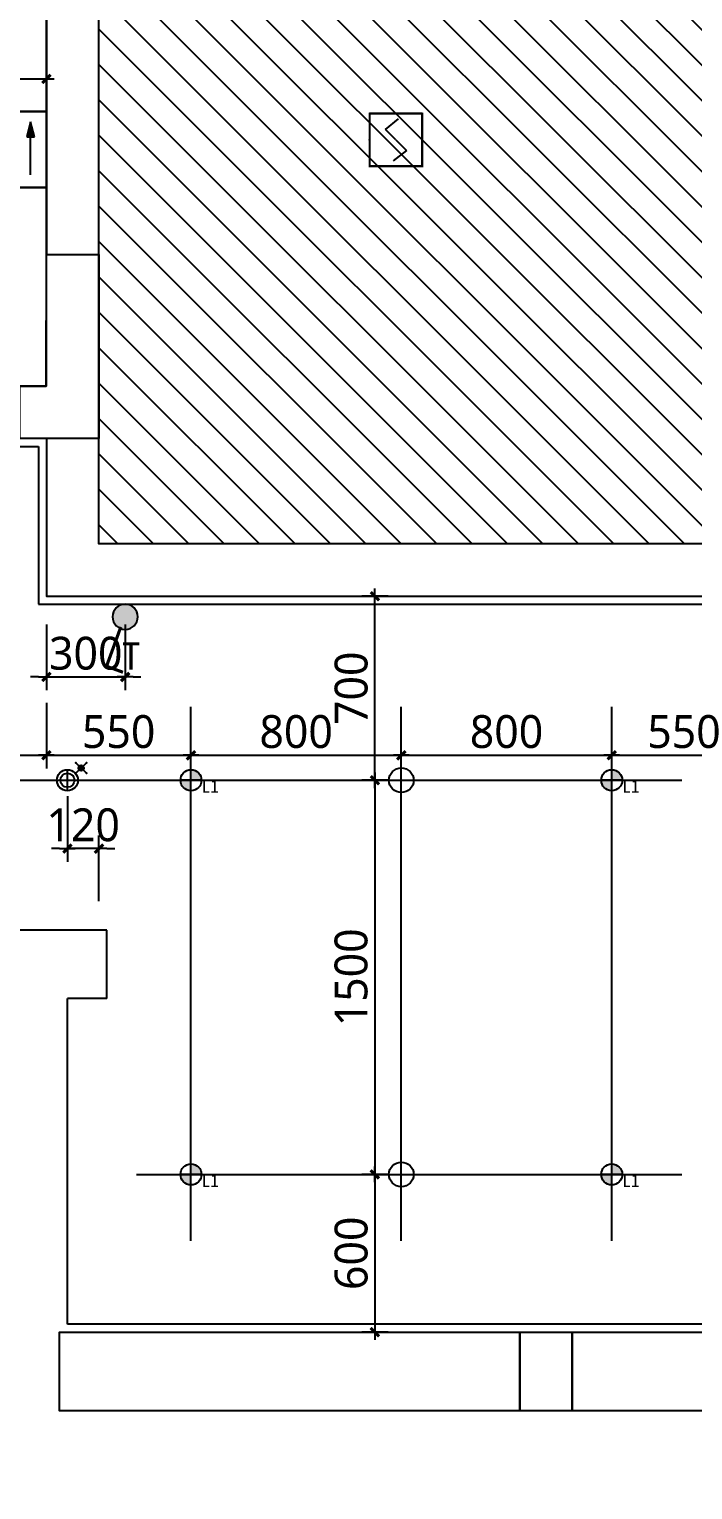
# Model space of a CAD drawing. Extents: x 3443499 to 7125205, y -1700016 to -264854.
# Drawn here: x 3447934 to 3450457, y -989136 to -983578 of the extents above; entities that cross this region are included whole.
import ezdxf
from ezdxf.enums import TextEntityAlignment as Align

# ---------------------------------------------------------------- set-up
doc = ezdxf.new("R2010")
doc.units = 0
doc.header["$LTSCALE"] = 1000
doc.header["$MEASUREMENT"] = 0
doc.linetypes.add('DASH', pattern=[0.35, 0.25, -0.1])
doc.layers.get('0').update_dxf_attribs({"linetype": 'CONTINUOUS'})
doc.layers.get('Defpoints').update_dxf_attribs({"linetype": 'CONTINUOUS'})
for name, color, linetype in [('A-填充', 251, 'CONTINUOUS'), ('A-墙体', 255, 'CONTINUOUS'), ('A-标注', 1, 'CONTINUOUS'), ('A-结构', 4, 'CONTINUOUS'), ('A-结构柱', 255, 'CONTINUOUS'), ('C-消防点位', 54, 'CONTINUOUS'), ('E-天花灯具', 92, 'CONTINUOUS'), ('E-天花空调', 1, 'CONTINUOUS'), ('E-灯具开关', 92, 'CONTINUOUS')]:
    doc.layers.add(name, color=color, linetype=linetype)
doc.styles.add('_TEL_DIM', font='SIMPLEX', dxfattribs={"width": 0.8, "height": 3.5, "bigfont": 'HZTXT'})
doc.styles.get("Standard").update_dxf_attribs({"font": 'gbenor.shx', "bigfont": 'gbcbig.shx'})
doc.styles.add('微软雅黑', font='msyh.ttf')
doc.styles.add('黑体', font='simhei.ttf')
doc.dimstyles.new('K-SMD-50', dxfattribs={"dimscale": 50, "dimtxt": 2.5, "dimasz": 0.6, "dimexe": 1, "dimexo": 1, "dimgap": 0.5, "dimtad": 1, "dimdec": 0, "dimrnd": 5, "dimdsep": 46, "dimtxsty": '微软雅黑', "dimblk": 'YQTICK', "dimcen": 0, "dimclrd": 1, "dimclre": 1, "dimclrt": 1, "dimadec": 1, "dimazin": 2, "dimtfac": 1, "dimtdec": 0, "dimtix": 1, "dimtmove": 1, "dimatfit": 2, "dimldrblk": 'A', "dimfxl": 4, "dimfxlon": 1, "dimtolj": 1, "dimtzin": 0, "dimarcsym": 0})

# ---------------------------------------------------------------- blocks, each defined once
blk = doc.blocks.new('YQTICK')
at = {"color": 1}
blk.add_line((-1, 0), (1, 0), dxfattribs=at)
at = {"color": 1, "const_width": 0.4}
blk.add_lwpolyline([(0.53, 0.53), (-0.53, -0.53)], dxfattribs=at)
blk = doc.blocks.new('*D300')
at = {"layer": 'A-标注', "color": 1, "lineweight": -2, "transparency": 16777216}
for p, q in [((3445298.1, -979036.1), (3445298.1, -978786.1)), ((3453798.1, -979036.1), (3453798.1, -978786.1)), ((3445328.1, -978836.1), (3453768.1, -978836.1))]:
    blk.add_line(p, q, dxfattribs=at)
at = {"layer": 'Defpoints', "color": 0, "transparency": 16777216}
for p in [(3453798.1, -978836.1), (3445298.1, -979136.1), (3453798.1, -984136.1)]:
    blk.add_point(p, dxfattribs=at)
at = {"layer": 'A-标注', "color": 1, "lineweight": -2, "transparency": 16777216, "xscale": 30, "yscale": 30, "zscale": 30, "rotation": 180}
blk.add_blockref('YQTICK', (3445298.1, -978836.1), dxfattribs=at)
at = {"layer": 'A-标注', "color": 1, "lineweight": -2, "transparency": 16777216, "xscale": 30, "yscale": 30, "zscale": 30}
blk.add_blockref('YQTICK', (3453798.1, -978836.1), dxfattribs=at)
at = {"layer": 'A-标注', "color": 1, "transparency": 16777216, "insert": (3449548.1, -978746.4), "char_height": 125, "attachment_point": 5, "style": '微软雅黑'}
blk.add_mtext('\\A1;8500', dxfattribs=at)
blk = doc.blocks.new('A')
at = {"color": 1}
for p, q in [((-0.37, 0), (-2.13, 0)), ((-1.44, 1.15), (-1.09, 1.44)), ((-1.44, 1.15), (-0.37, 0)), ((-1.44, -1.15), (-0.37, 0)), ((-1.09, 1.44), (0, 0)), ((-1.09, -1.44), (0, 0)), ((-1.44, -1.15), (-1.09, -1.44))]:
    blk.add_line(p, q, dxfattribs=at)
for points in [[(-1.44, 1.15), (-1.09, 1.44), (-0.37, 0), (0, 0)], [(-1.44, -1.15), (-1.09, -1.44), (-0.37, 0), (0, 0)]]:
    blk.add_solid(points, dxfattribs=at)
blk = doc.blocks.new('$equip$00002540')
blk.add_hatch(color=256).paths.add_polyline_path([(0.24, 0.372), (0.24, 0.228), (0.528, 0.3)])
for p, q in [((-0.72, 0.6), (-0.72, 0)), ((0.72, 0.6), (-0.72, 0.6)), ((0.72, 0), (0.72, 0.6)), ((0.24, 0.372), (0.24, 0.228)), ((0.528, 0.3), (0.24, 0.372)), ((0.24, 0.228), (0.528, 0.3)), ((-0.72, 0), (0.72, 0))]:
    blk.add_line(p, q)
at = {"color": 7}
blk.add_line((-0.48, 0.3), (0.48, 0.3), dxfattribs=at)
at = {"const_width": 0.04}
blk.add_lwpolyline([(-0.72, 0.6), (-0.72, 0), (0.72, 0), (0.72, 0.6), (-0.72, 0.6), (-0.72, 0)], dxfattribs=at)
for p in [(0, 0.6), (-0.72, 0.3), (0.72, 0.3), (0, 0)]:
    blk.add_point(p)
at = {"color": 7, "style": '_TEL_DIM', "flags": 1}
blk.add_attdef('A', text='', height=0.00002, dxfattribs=at).set_placement((0, 0), align=Align.MIDDLE_CENTER)
blk = doc.blocks.new('111')
at = {"layer": 'E-天花灯具'}
h = blk.add_hatch(color=251, dxfattribs=at)
h.paths.add_polyline_path([(-10016889.6, -2841423.8), (-10016849.6, -2841423.8, 0.414214), (-10016889.6, -2841383.8)])
h.paths.add_polyline_path([(-10016929.6, -2841423.8, 0.414214), (-10016889.6, -2841463.8), (-10016889.6, -2841423.8)])
for p, q in [((-10016889.6, -2841463.8), (-10016889.6, -2841383.8)), ((-10016849.6, -2841423.8), (-10016929.6, -2841423.8))]:
    blk.add_line(p, q, dxfattribs=at)
blk.add_circle((-10016889.6, -2841423.8), 40, dxfattribs=at)
at = {"layer": 'E-天花灯具', "style": '黑体'}
blk.add_text('L1', height=48, dxfattribs=at).set_placement((-10016849.2, -2841471.5))
blk = doc.blocks.new('*D325')
at = {"layer": 'Defpoints', "color": 0, "transparency": 16777216}
for p in [(3447998.8, -985736.1), (3447298.7, -986086.1), (3447998.8, -986341.3)]:
    blk.add_point(p, dxfattribs=at)
at = {"layer": 'E-天花空调', "color": 1, "lineweight": -2, "transparency": 16777216}
for p, q in [((3447298.7, -986141.3), (3447298.7, -986391.3)), ((3447998.8, -986141.3), (3447998.8, -986391.3)), ((3447328.7, -986341.3), (3447968.8, -986341.3))]:
    blk.add_line(p, q, dxfattribs=at)
at = {"layer": 'E-天花空调', "color": 1, "lineweight": -2, "transparency": 16777216, "xscale": 30, "yscale": 30, "zscale": 30, "rotation": 180}
blk.add_blockref('YQTICK', (3447298.7, -986341.3), dxfattribs=at)
at = {"layer": 'E-天花空调', "color": 1, "lineweight": -2, "transparency": 16777216, "xscale": 30, "yscale": 30, "zscale": 30}
blk.add_blockref('YQTICK', (3447998.8, -986341.3), dxfattribs=at)
at = {"layer": 'E-天花空调', "color": 1, "transparency": 16777216, "insert": (3447648.7, -986251.7), "char_height": 125, "attachment_point": 5, "style": '微软雅黑'}
blk.add_mtext('\\A1;700', dxfattribs=at)
blk = doc.blocks.new('*D333')
at = {"layer": 'Defpoints', "color": 0, "transparency": 16777216}
for p in [(3447998.8, -985736.1), (3448548.7, -986341.3), (3448548.7, -986466.1)]:
    blk.add_point(p, dxfattribs=at)
at = {"layer": 'E-天花空调', "color": 1, "lineweight": -2, "transparency": 16777216}
for p, q in [((3447998.8, -986141.3), (3447998.8, -986391.3)), ((3448548.7, -986416.1), (3448548.7, -986291.3)), ((3448028.8, -986341.3), (3448518.7, -986341.3))]:
    blk.add_line(p, q, dxfattribs=at)
at = {"layer": 'E-天花空调', "color": 1, "lineweight": -2, "transparency": 16777216, "xscale": 30, "yscale": 30, "zscale": 30, "rotation": 180}
blk.add_blockref('YQTICK', (3447998.8, -986341.3), dxfattribs=at)
at = {"layer": 'E-天花空调', "color": 1, "lineweight": -2, "transparency": 16777216, "xscale": 30, "yscale": 30, "zscale": 30}
blk.add_blockref('YQTICK', (3448548.7, -986341.3), dxfattribs=at)
at = {"layer": 'E-天花空调', "color": 1, "transparency": 16777216, "insert": (3448273.7, -986251.7), "char_height": 125, "attachment_point": 5, "style": '微软雅黑'}
blk.add_mtext('\\A1;550', dxfattribs=at)
blk = doc.blocks.new('*D334')
at = {"layer": 'Defpoints', "color": 0, "transparency": 16777216}
for p in [(3449348.7, -986341.3), (3448548.7, -986436.1), (3449348.7, -986436.1)]:
    blk.add_point(p, dxfattribs=at)
at = {"layer": 'E-天花空调', "color": 1, "lineweight": -2, "transparency": 16777216}
for p, q in [((3448548.7, -986386.1), (3448548.7, -986291.3)), ((3449348.7, -986386.1), (3449348.7, -986291.3)), ((3448578.7, -986341.3), (3449318.7, -986341.3))]:
    blk.add_line(p, q, dxfattribs=at)
at = {"layer": 'E-天花空调', "color": 1, "lineweight": -2, "transparency": 16777216, "xscale": 30, "yscale": 30, "zscale": 30, "rotation": 180}
blk.add_blockref('YQTICK', (3448548.7, -986341.3), dxfattribs=at)
at = {"layer": 'E-天花空调', "color": 1, "lineweight": -2, "transparency": 16777216, "xscale": 30, "yscale": 30, "zscale": 30}
blk.add_blockref('YQTICK', (3449348.7, -986341.3), dxfattribs=at)
at = {"layer": 'E-天花空调', "color": 1, "transparency": 16777216, "insert": (3448948.7, -986251.7), "char_height": 125, "attachment_point": 5, "style": '微软雅黑'}
blk.add_mtext('\\A1;800', dxfattribs=at)
blk = doc.blocks.new('*D335')
at = {"layer": 'Defpoints', "color": 0, "transparency": 16777216}
for p in [(3450148.7, -986341.3), (3449348.7, -986436.1), (3450148.7, -986436.1)]:
    blk.add_point(p, dxfattribs=at)
at = {"layer": 'E-天花空调', "color": 1, "lineweight": -2, "transparency": 16777216}
for p, q in [((3449348.7, -986386.1), (3449348.7, -986291.3)), ((3450148.7, -986386.1), (3450148.7, -986291.3)), ((3449378.7, -986341.3), (3450118.7, -986341.3))]:
    blk.add_line(p, q, dxfattribs=at)
at = {"layer": 'E-天花空调', "color": 1, "lineweight": -2, "transparency": 16777216, "xscale": 30, "yscale": 30, "zscale": 30, "rotation": 180}
blk.add_blockref('YQTICK', (3449348.7, -986341.3), dxfattribs=at)
at = {"layer": 'E-天花空调', "color": 1, "lineweight": -2, "transparency": 16777216, "xscale": 30, "yscale": 30, "zscale": 30}
blk.add_blockref('YQTICK', (3450148.7, -986341.3), dxfattribs=at)
at = {"layer": 'E-天花空调', "color": 1, "transparency": 16777216, "insert": (3449748.7, -986251.7), "char_height": 125, "attachment_point": 5, "style": '微软雅黑'}
blk.add_mtext('\\A1;800', dxfattribs=at)
blk = doc.blocks.new('*D336')
at = {"layer": 'Defpoints', "color": 0, "transparency": 16777216}
for p in [(3450698.8, -985706.1), (3450698.8, -986341.3), (3450148.7, -986436.1)]:
    blk.add_point(p, dxfattribs=at)
at = {"layer": 'E-天花空调', "color": 1, "lineweight": -2, "transparency": 16777216}
for p, q in [((3450698.8, -986141.3), (3450698.8, -986391.3)), ((3450148.7, -986386.1), (3450148.7, -986291.3)), ((3450178.7, -986341.3), (3450668.8, -986341.3))]:
    blk.add_line(p, q, dxfattribs=at)
at = {"layer": 'E-天花空调', "color": 1, "lineweight": -2, "transparency": 16777216, "xscale": 30, "yscale": 30, "zscale": 30, "rotation": 180}
blk.add_blockref('YQTICK', (3450148.7, -986341.3), dxfattribs=at)
at = {"layer": 'E-天花空调', "color": 1, "lineweight": -2, "transparency": 16777216, "xscale": 30, "yscale": 30, "zscale": 30}
blk.add_blockref('YQTICK', (3450698.8, -986341.3), dxfattribs=at)
at = {"layer": 'E-天花空调', "color": 1, "transparency": 16777216, "insert": (3450423.7, -986251.7), "char_height": 125, "attachment_point": 5, "style": '微软雅黑'}
blk.add_mtext('\\A1;550', dxfattribs=at)
blk = doc.blocks.new('*D337')
at = {"layer": 'Defpoints', "color": 0, "transparency": 16777216}
for p in [(3449348.7, -986436.1), (3449248.1, -987936.1), (3449348.7, -987936.1)]:
    blk.add_point(p, dxfattribs=at)
at = {"layer": 'E-天花空调', "color": 1, "lineweight": -2, "transparency": 16777216}
for p, q in [((3449298.7, -986436.1), (3449198.1, -986436.1)), ((3449248.1, -986466.1), (3449248.1, -987906.1)), ((3449298.7, -987936.1), (3449198.1, -987936.1))]:
    blk.add_line(p, q, dxfattribs=at)
at = {"layer": 'E-天花空调', "color": 1, "lineweight": -2, "transparency": 16777216, "xscale": 30, "yscale": 30, "zscale": 30}
for p, rotation in [((3449248.1, -986436.1), 90), ((3449248.1, -987936.1), 270)]:
    blk.add_blockref('YQTICK', p, dxfattribs=dict(at, rotation=rotation))
at = {"layer": 'E-天花空调', "color": 1, "transparency": 16777216, "insert": (3449158.1, -987186.1), "char_height": 125, "attachment_point": 5, "rotation": 90, "style": '微软雅黑'}
blk.add_mtext('\\A1;1500', dxfattribs=at)
blk = doc.blocks.new('*D338')
at = {"layer": 'Defpoints', "color": 0, "transparency": 16777216}
for p in [(3449348.7, -987936.1), (3449248.1, -988536.1), (3449348.7, -988536.1)]:
    blk.add_point(p, dxfattribs=at)
at = {"layer": 'E-天花空调', "color": 1, "lineweight": -2, "transparency": 16777216}
for p, q in [((3449298.7, -987936.1), (3449198.1, -987936.1)), ((3449248.1, -987966.1), (3449248.1, -988506.1)), ((3449298.7, -988536.1), (3449198.1, -988536.1))]:
    blk.add_line(p, q, dxfattribs=at)
at = {"layer": 'E-天花空调', "color": 1, "lineweight": -2, "transparency": 16777216, "xscale": 30, "yscale": 30, "zscale": 30}
for p, rotation in [((3449248.1, -987936.1), 90), ((3449248.1, -988536.1), 270)]:
    blk.add_blockref('YQTICK', p, dxfattribs=dict(at, rotation=rotation))
at = {"layer": 'E-天花空调', "color": 1, "transparency": 16777216, "insert": (3449158.5, -988236.1), "char_height": 125, "attachment_point": 5, "rotation": 90, "style": '微软雅黑'}
blk.add_mtext('\\A1;600', dxfattribs=at)
blk = doc.blocks.new('*D339')
at = {"layer": 'Defpoints', "color": 0, "transparency": 16777216}
for p in [(3449248.1, -985736.1), (3449348.8, -985736.1), (3449348.7, -986436.1)]:
    blk.add_point(p, dxfattribs=at)
at = {"layer": 'E-天花空调', "color": 1, "lineweight": -2, "transparency": 16777216}
for p, q in [((3449298.8, -985736.1), (3449198.1, -985736.1)), ((3449248.1, -986406.1), (3449248.1, -985766.1)), ((3449298.7, -986436.1), (3449198.1, -986436.1))]:
    blk.add_line(p, q, dxfattribs=at)
at = {"layer": 'E-天花空调', "color": 1, "lineweight": -2, "transparency": 16777216, "xscale": 30, "yscale": 30, "zscale": 30}
for p, rotation in [((3449248.1, -985736.1), 90), ((3449248.1, -986436.1), 270)]:
    blk.add_blockref('YQTICK', p, dxfattribs=dict(at, rotation=rotation))
at = {"layer": 'E-天花空调', "color": 1, "transparency": 16777216, "insert": (3449158.5, -986086.1), "char_height": 125, "attachment_point": 5, "rotation": 90, "style": '微软雅黑'}
blk.add_mtext('\\A1;700', dxfattribs=at)
blk = doc.blocks.new('$equip$00002649')
for p, q in [((-0.5, 0.5), (-0.5, -0.5)), ((0.5, 0.5), (-0.5, 0.5)), ((-0.2, 0.2), (0.05, 0.4)), ((0.5, -0.5), (0.5, 0.5)), ((0, 0), (-0.2, 0.2)), ((0, 0), (0.2, -0.2)), ((0.2, -0.2), (-0.05, -0.4)), ((-0.5, -0.5), (0.5, -0.5))]:
    blk.add_line(p, q)
at = {"const_width": 0.04}
blk.add_lwpolyline([(-0.5, 0.5), (0.5, 0.5), (0.5, -0.5), (-0.5, -0.5), (-0.5, 0.5), (0.5, 0.5)], dxfattribs=at)
for p in [(0, 0.5), (-0.5, 0), (0.5, 0), (0, -0.5)]:
    blk.add_point(p)
at = {"color": 7, "flags": 1}
for tag, height, p in [('A', 0.00002, (0, 0)), ('B', 0.4, (0.762, -0.208))]:
    blk.add_attdef(tag, text='', height=height, dxfattribs=at).set_placement(p, align=Align.MIDDLE_CENTER)
blk = doc.blocks.new('*D366')
at = {"layer": 'Defpoints', "color": 0, "transparency": 16777216}
for p in [(3447938.8, -984036.1), (3447799.2, -984936.1), (3447938.8, -984936.1)]:
    blk.add_point(p, dxfattribs=at)
at = {"layer": 'E-天花空调', "color": 1, "lineweight": -2, "transparency": 16777216}
for p, q in [((3447888.8, -984036.1), (3447749.2, -984036.1)), ((3447799.2, -984066.1), (3447799.2, -984906.1)), ((3447888.8, -984936.1), (3447749.2, -984936.1))]:
    blk.add_line(p, q, dxfattribs=at)
at = {"layer": 'E-天花空调', "color": 1, "lineweight": -2, "transparency": 16777216, "xscale": 30, "yscale": 30, "zscale": 30}
for p, rotation in [((3447799.2, -984036.1), 90), ((3447799.2, -984936.1), 270)]:
    blk.add_blockref('YQTICK', p, dxfattribs=dict(at, rotation=rotation))
at = {"layer": 'E-天花空调', "color": 1, "transparency": 16777216, "insert": (3447709.6, -984486.1), "char_height": 125, "attachment_point": 5, "rotation": 90, "style": '微软雅黑'}
blk.add_mtext('\\A1;900', dxfattribs=at)
blk = doc.blocks.new('*D370')
at = {"layer": 'Defpoints', "color": 0, "transparency": 16777216}
for p in [(3447998.8, -983767.4), (3447998.8, -984084.7), (3447298.6, -984186.1)]:
    blk.add_point(p, dxfattribs=at)
at = {"layer": 'E-天花空调', "color": 1, "lineweight": -2, "transparency": 16777216}
for p, q in [((3447298.6, -984067.4), (3447298.6, -983717.4)), ((3447328.6, -983767.4), (3447968.8, -983767.4)), ((3447998.8, -984034.7), (3447998.8, -983717.4))]:
    blk.add_line(p, q, dxfattribs=at)
at = {"layer": 'E-天花空调', "color": 1, "lineweight": -2, "transparency": 16777216, "xscale": 30, "yscale": 30, "zscale": 30, "rotation": 180}
blk.add_blockref('YQTICK', (3447298.6, -983767.4), dxfattribs=at)
at = {"layer": 'E-天花空调', "color": 1, "lineweight": -2, "transparency": 16777216, "xscale": 30, "yscale": 30, "zscale": 30}
blk.add_blockref('YQTICK', (3447998.8, -983767.4), dxfattribs=at)
at = {"layer": 'E-天花空调', "color": 1, "transparency": 16777216, "insert": (3447648.7, -983677.8), "char_height": 125, "attachment_point": 5, "style": '微软雅黑'}
blk.add_mtext('\\A1;700', dxfattribs=at)
blk = doc.blocks.new('单开单控')
blk.add_hatch(color=256).paths.add_polyline_path([(1.08, 0, 1), (-1.08, 0, 1)])
at = {"const_width": 0.27}
blk.add_lwpolyline([(4.4, 1.8), (3.44, 2.95), (0.69, 0.65)], dxfattribs=at)
blk.add_circle((0, 0), 1.08)
blk = doc.blocks.new('*U253')
at = {"layer": 'E-灯具开关', "xscale": -29.62962962979357, "yscale": 29.62962962979357, "zscale": 29.62962962979357, "rotation": 66.5883485202112}
blk.add_blockref('单开单控', (0, 0), dxfattribs=at)
blk = doc.blocks.new('*D373')
at = {"layer": 'Defpoints', "color": 0, "transparency": 16777216}
for p in [(3447998.8, -985736.1), (3448298.4, -985766.1), (3448298.4, -986043.2)]:
    blk.add_point(p, dxfattribs=at)
at = {"layer": 'E-天花空调', "color": 1, "lineweight": -2, "transparency": 16777216}
for p, q in [((3447998.8, -985843.2), (3447998.8, -986093.2)), ((3448298.4, -985843.2), (3448298.4, -986093.2)), ((3447968.8, -986043.2), (3447938.8, -986043.2)), ((3447998.8, -986043.2), (3448298.4, -986043.2)), ((3448328.4, -986043.2), (3448358.4, -986043.2))]:
    blk.add_line(p, q, dxfattribs=at)
at = {"layer": 'E-天花空调', "color": 1, "lineweight": -2, "transparency": 16777216, "xscale": 30, "yscale": 30, "zscale": 30}
blk.add_blockref('YQTICK', (3447998.8, -986043.2), dxfattribs=at)
at = {"layer": 'E-天花空调', "color": 1, "lineweight": -2, "transparency": 16777216, "xscale": 30, "yscale": 30, "zscale": 30, "rotation": 180}
blk.add_blockref('YQTICK', (3448298.4, -986043.2), dxfattribs=at)
at = {"layer": 'E-天花空调', "color": 1, "transparency": 16777216, "insert": (3448148.6, -985953.6), "char_height": 125, "attachment_point": 5, "style": '微软雅黑'}
blk.add_mtext('\\A1;300', dxfattribs=at)
blk = doc.blocks.new('yyd')
at = {"layer": 'E-天花灯具', "color": 4}
for p, q in [((210980.6, 169856.1), (210940.5, 169816)), ((210940.5, 169856.1), (210980.6, 169816))]:
    blk.add_line(p, q, dxfattribs=at)
at = {"layer": 'E-天花灯具', "color": 54}
for p, q in [((210868.3, 169789.6), (210948.3, 169789.6)), ((210908.3, 169749.6), (210908.3, 169829.6))]:
    blk.add_line(p, q, dxfattribs=at)
at = {"layer": 'E-天花灯具', "color": 4}
blk.add_circle((210960.5, 169836), 10, dxfattribs=at)
at = {"layer": 'E-天花灯具', "color": 92}
blk.add_ellipse((210908.3, 169789.6), major_axis=(28.3, 28.3), ratio=1, start_param=5.497787, end_param=11.780972, dxfattribs=at)
at = {"layer": 'E-天花灯具', "color": 251}
blk.add_ellipse((210908.3, 169789.6), major_axis=(18.9, 18.9), ratio=1, start_param=5.497787, end_param=11.780972, dxfattribs=at)
at = {"layer": 'E-天花灯具', "color": 4}
for p in [(210940.5, 169856.1), (210960.5, 169846.1), (210980.6, 169856.1), (210940.5, 169816), (210950.5, 169836), (210960.5, 169826), (210970.6, 169836), (210980.6, 169816)]:
    blk.add_point(p, dxfattribs=at)
for points in [[(210955.5, 169844.7), (210965.5, 169844.7), (210951.8, 169841), (210969.2, 169841)], [(210960.5, 169846.1), (210960.5, 169846.1), (210955.5, 169844.7), (210965.5, 169844.7)], [(210951.8, 169841), (210969.2, 169841), (210950.5, 169836), (210970.6, 169836)], [(210951.8, 169831), (210969.2, 169831), (210950.5, 169836), (210970.6, 169836)], [(210955.5, 169827.3), (210965.5, 169827.3), (210951.8, 169831), (210969.2, 169831)], [(210960.5, 169826), (210960.5, 169826), (210955.5, 169827.3), (210965.5, 169827.3)]]:
    blk.add_solid(points, dxfattribs=at)
at = {"layer": 'E-天花灯具', "color": 4, "flags": 9}
blk.add_attdef('A', (210960.5, 169836), '', height=0.000802, rotation=360, dxfattribs=at)
blk = doc.blocks.new('*D379')
at = {"layer": 'Defpoints', "color": 0, "transparency": 16777216}
for p in [(3448078.7, -986436.1), (3448078.7, -986696.4), (3448198.8, -987036.1)]:
    blk.add_point(p, dxfattribs=at)
at = {"layer": 'E-天花空调', "color": 1, "lineweight": -2, "transparency": 16777216}
for p, q in [((3448078.7, -986496.4), (3448078.7, -986746.4)), ((3448198.8, -986896.4), (3448198.8, -986646.4)), ((3448048.7, -986696.4), (3448018.7, -986696.4)), ((3448198.8, -986696.4), (3448078.7, -986696.4)), ((3448228.8, -986696.4), (3448258.8, -986696.4))]:
    blk.add_line(p, q, dxfattribs=at)
at = {"layer": 'E-天花空调', "color": 1, "lineweight": -2, "transparency": 16777216, "xscale": 30, "yscale": 30, "zscale": 30}
blk.add_blockref('YQTICK', (3448078.7, -986696.4), dxfattribs=at)
at = {"layer": 'E-天花空调', "color": 1, "lineweight": -2, "transparency": 16777216, "xscale": 30, "yscale": 30, "zscale": 30, "rotation": 180}
blk.add_blockref('YQTICK', (3448198.8, -986696.4), dxfattribs=at)
at = {"layer": 'E-天花空调', "color": 1, "transparency": 16777216, "insert": (3448138.7, -986606.5), "char_height": 125, "attachment_point": 5, "style": '微软雅黑'}
blk.add_mtext('\\A1;120', dxfattribs=at)

msp = doc.modelspace()

# ---------------------------------------------------------------- hatches: boundary and pattern name
at = {"layer": 'A-填充'}
h = msp.add_hatch(dxfattribs=at)
h.set_pattern_fill('ANSI31', color=251, scale=30, angle=90)
h.set_pattern_definition([(135, (3245808.34, -915891.6), (-67.35192, -67.35192), [])])
h.paths.add_polyline_path([(3447848.8, -987236.1), (3445548.6, -987236.1), (3445548.6, -989136.1), (3447848.8, -989136.1)])
h.paths.add_polyline_path([(3450498.8, -983136.1), (3448198.7, -983136.1), (3448198.7, -985536.1), (3450498.8, -985536.1)])
h.paths.add_polyline_path([(3450498.5, -981136.2), (3448198.4, -981136.2), (3448198.4, -982936.1), (3450498.5, -982936.1)])

# ---------------------------------------------------------------- linework, layer by layer
for points in [[(3445398.3, -979636.1), (3447998.5, -979636.1), (3447998.5, -984936.1), (3445398.3, -984936.1)], [(3448198.7, -983136.1), (3450498.8, -983136.1), (3450498.8, -985536.1), (3448198.7, -985536.1)]]:
    msp.add_lwpolyline(points, close=True, dxfattribs=at)
at = {"layer": 'A-墙体'}
for points in [[(3447998.7, -984436.1), (3448198.7, -984436.1), (3448198.8, -985136.1), (3447898.5, -985136.1), (3447898.5, -984936.1), (3447998.5, -984936.1), (3447998.7, -984436.1)], [(3449998.8, -988536.1), (3453698.5, -988536.1), (3453698.4, -987236.1), (3453998.7, -987236.1), (3453998.7, -988836.1), (3449998.8, -988836.1), (3449998.8, -988536.1)]]:
    msp.add_lwpolyline(points, dxfattribs=at)
msp.add_lwpolyline([(3449798.8, -988836.1), (3448048.8, -988836.1), (3448048.8, -988536.1), (3449798.8, -988536.1)], close=True, dxfattribs=at)
at = {"layer": 'A-结构'}
for p, q in [((3447868.5, -985166.1), (3447968.8, -985166.1)), ((3447968.8, -985166.1), (3447968.8, -985766.1)), ((3447968.8, -985766.1), (3450728.8, -985766.1)), ((3448228.8, -987006.1), (3447298.6, -987006.1)), ((3448228.8, -987266.1), (3448228.8, -987006.1)), ((3448078.8, -988506.1), (3448078.8, -987266.1)), ((3448228.8, -987266.1), (3448078.8, -987266.1)), ((3453668.7, -988506.1), (3448078.8, -988506.1))]:
    msp.add_line(p, q, dxfattribs=at)
at = {"layer": 'A-结构柱'}
for points in [[(3449048.7, -982936.1), (3448198.7, -982936.1), (3448198.7, -982736.1), (3447998.7, -982736.1), (3447998.7, -984436.1), (3448198.7, -984436.1), (3448198.7, -983136.1), (3449048.7, -983136.1), (3449048.4, -982936.1)], [(3448198.8, -985136.1), (3447998.8, -985136.1), (3447998.8, -985736.1), (3450698.8, -985736.1), (3450698.8, -985536.1), (3448198.8, -985536.1), (3448198.8, -985136.1)]]:
    msp.add_lwpolyline(points, dxfattribs=at)
msp.add_lwpolyline([(3449798.8, -988536.1), (3449998.8, -988536.1), (3449998.8, -988836.1), (3449798.8, -988836.1)], close=True, dxfattribs=at)
at = {"layer": 'C-消防点位', "ltscale": 600}
for centre in [(3449348.7, -986436.1), (3449348.7, -987936.1)]:
    msp.add_circle(centre, 46.9, dxfattribs=at)
at = {"layer": 'E-天花空调', "linetype": 'DASH', "ltscale": 200}
for p, q in [((3448548.7, -988189.2), (3448548.7, -986157.2)), ((3449348.7, -988189.2), (3449348.7, -986157.2)), ((3450148.7, -988189.2), (3450148.7, -986157.2)), ((3447881.9, -986436.1), (3450415.5, -986436.1)), ((3448342.2, -987936.1), (3450415.5, -987936.1))]:
    msp.add_line(p, q, dxfattribs=at)

# ---------------------------------------------------------------- block references
at = {"layer": 'C-消防点位', "xscale": 200, "yscale": 200, "zscale": 200, "rotation": 89.99946505101451}
msp.add_blockref('$equip$00002540', (3447998.8, -984036.1), dxfattribs=at)
at = {"layer": 'C-消防点位', "xscale": 200, "yscale": 200, "zscale": 200}
msp.add_blockref('$equip$00002649', (3449328.1, -983999.5), dxfattribs=at)
at = {"layer": 'E-天花灯具'}
for name, p in [('yyd', (3237170.4, -1156225.7)), ('111', (13465438.4, 1854987.7)), ('111', (13467038.4, 1854987.7)), ('111', (13465438.4, 1853487.7)), ('111', (13467038.4, 1853487.7))]:
    msp.add_blockref(name, p, dxfattribs=at)
at = {"layer": 'E-灯具开关', "xscale": 1.5, "yscale": 1.5, "zscale": 1.5, "rotation": 43.36891037496397}
msp.add_blockref('*U253', (3448298.6, -985814.1), dxfattribs=at)

# ---------------------------------------------------------------- texts
at = {"layer": 'E-灯具开关', "style": '黑体'}
msp.add_text('T', height=102.9, dxfattribs=at).set_placement((3448286, -986014.8))

# ---------------------------------------------------------------- dimensions: what is measured, and where the dimension line sits
at = {"layer": 'A-标注'}
dim = msp.add_linear_dim(base=(3453798.1, -978836.1), p1=(3445298.1, -979136.1), p2=(3453798.1, -984136.1), dimstyle='K-SMD-50', dxfattribs=at)
dim.commit()
dim.dimension.update_dxf_attribs({"geometry": '*D300', "text_midpoint": (3449548.1, -978746.4)})
at = {"layer": 'E-天花空调'}
dim = msp.add_linear_dim(base=(3447998.8, -983767.4), p1=(3447298.6, -984186.1), p2=(3447998.8, -984084.7), dimstyle='K-SMD-50', override={"dimfxl": 6}, dxfattribs=at)
dim.commit()
dim.dimension.update_dxf_attribs({"geometry": '*D370', "text_midpoint": (3447648.7, -983677.8)})
dim = msp.add_linear_dim(base=(3447799.2, -984936.1), p1=(3447938.8, -984036.1), p2=(3447938.8, -984936.1), angle=90, dimstyle='K-SMD-50', override={"dimfxl": 6}, dxfattribs=at)
dim.commit()
dim.dimension.update_dxf_attribs({"geometry": '*D366', "text_midpoint": (3447709.6, -984486.1)})
for base, p1, p2, picture, middle in [((3449248.1, -985736.1), (3449348.7, -986436.1), (3449348.8, -985736.1), '*D339', (3449158.5, -986086.1)), ((3449248.1, -987936.1), (3449348.7, -986436.1), (3449348.7, -987936.1), '*D337', (3449158.1, -987186.1)), ((3449248.1, -988536.1), (3449348.7, -987936.1), (3449348.7, -988536.1), '*D338', (3449158.5, -988236.1))]:
    dim = msp.add_linear_dim(base=base, p1=p1, p2=p2, angle=90, dimstyle='K-SMD-50', dxfattribs=at)
    dim.commit()
    dim.dimension.update_dxf_attribs({"geometry": picture, "text_midpoint": middle})
for base, p1, p2, picture, middle in [((3450698.8, -986341.3), (3450148.7, -986436.1), (3450698.8, -985706.1), '*D336', (3450423.7, -986251.7)), ((3447998.8, -986341.3), (3447298.7, -986086.1), (3447998.8, -985736.1), '*D325', (3447648.7, -986251.7)), ((3448298.4, -986043.2), (3447998.8, -985736.1), (3448298.4, -985766.1), '*D373', (3448148.6, -985953.6)), ((3448548.7, -986341.3), (3447998.8, -985736.1), (3448548.7, -986466.1), '*D333', (3448273.7, -986251.7)), ((3449348.7, -986341.3), (3448548.7, -986436.1), (3449348.7, -986436.1), '*D334', (3448948.7, -986251.7)), ((3450148.7, -986341.3), (3449348.7, -986436.1), (3450148.7, -986436.1), '*D335', (3449748.7, -986251.7)), ((3448078.7, -986696.4), (3448198.8, -987036.1), (3448078.7, -986436.1), '*D379', (3448138.7, -986606.5))]:
    dim = msp.add_linear_dim(base=base, p1=p1, p2=p2, dimstyle='K-SMD-50', dxfattribs=at)
    dim.commit()
    dim.dimension.update_dxf_attribs({"geometry": picture, "text_midpoint": middle})

doc.saveas('drawing.dxf')
